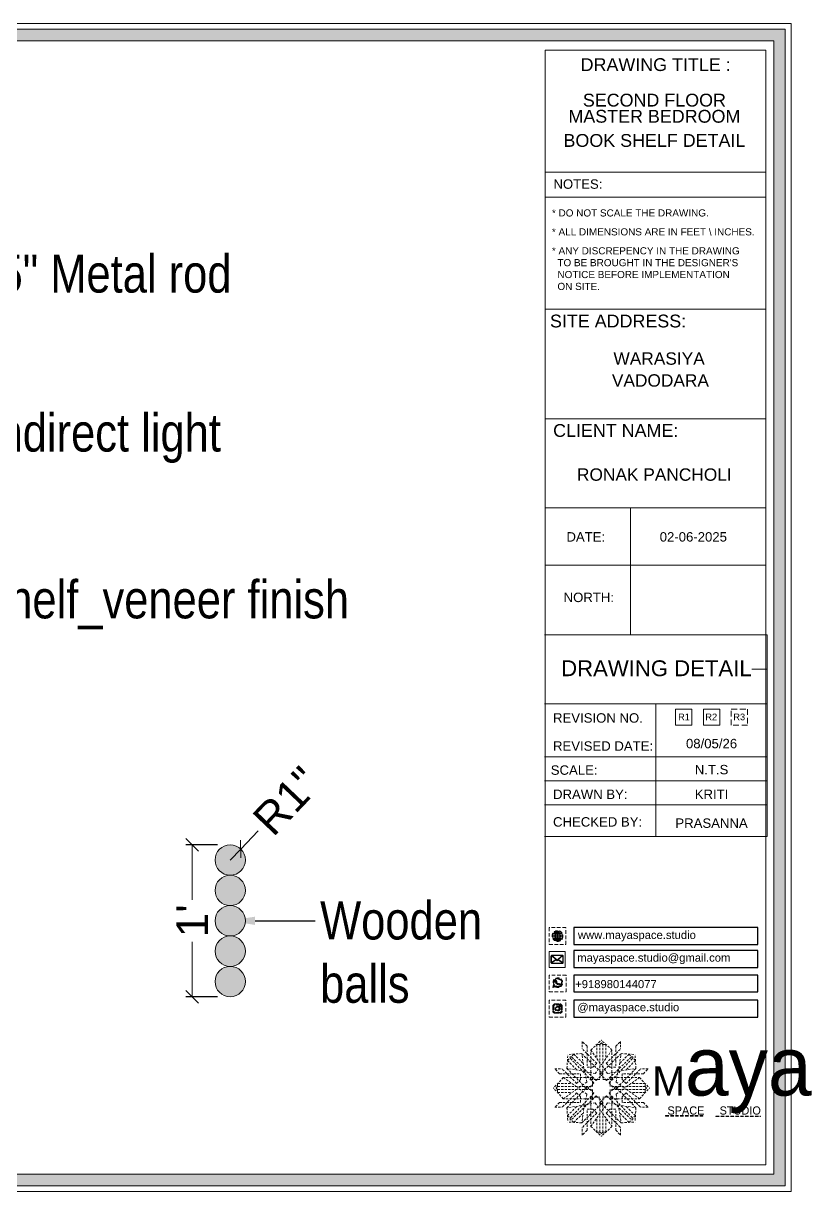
# Model space of a CAD drawing. Header units: millimetres. Extents: x 133760 to 136133, y -184957 to -182282.
# Drawn here: x 134451.4 to 134513.7, y -184682.2 to -184589.9 of the extents above; entities that cross this region are included whole.
import ezdxf
from ezdxf import colors
from ezdxf.entities.mleader import LeaderData, LeaderLine
from ezdxf.enums import TextEntityAlignment as Align
from ezdxf.math import Vec2, Vec3

# ---------------------------------------------------------------- set-up
doc = ezdxf.new("R2010")
doc.units = ezdxf.units.MM
doc.header["$MEASUREMENT"] = 0
doc.header["$PDMODE"] = 35
doc.linetypes.add('DASHEDX2', pattern=[1.5, 1, -0.5])
doc.layers.get('Defpoints').update_dxf_attribs({"color": 220})
for name, color, linetype, lineweight in [('Dimension', 10, 'DASHEDX2', 20), ('FURNITURE', 32, 'Continuous', 9), ('NAME PLATE', 7, 'Continuous', 25), ('Text', 7, 'Continuous', 15), ('wall', 7, 'Continuous', 30)]:
    doc.layers.add(name, color=color, linetype=linetype, lineweight=lineweight)
doc.styles.add('Arial', font='arial.ttf')
doc.styles.get("Standard").update_dxf_attribs({"font": 'arial.ttf', "height": 6})
doc.styles.add('style4', font='ARIALN.TTF')
doc.dimstyles.new('ISO-25', dxfattribs={"dimtxt": 2.5, "dimasz": 1, "dimexe": 0.5, "dimexo": 1, "dimtad": 0, "dimdec": 0, "dimlunit": 4, "dimtxsty": 'Arial', "dimblk": 'OBLIQUE', "dimcen": 2.5, "dimclrd": 1, "dimclre": 1, "dimclrt": 5, "dimadec": 0, "dimazin": 0, "dimtfac": 1, "dimtdec": 0, "dimtmove": 0, "dimatfit": 3, "dimfxl": 1, "dimtfillclr": 5, "dimlwd": -1, "dimarcsym": 0})

# ---------------------------------------------------------------- blocks, each defined once
blk = doc.blocks.new('_Oblique')
at = {"layer": 'wall', "color": 0, "lineweight": -2}
blk.add_line((-0.5, -0.5), (0.5, 0.5), dxfattribs=at)
blk = doc.blocks.new('*D204')
at = {"layer": 'Defpoints', "color": 0, "transparency": 16777216}
for p in [(134467.735, -184654.769), (134464.73, -184666.769), (134467.735, -184666.769)]:
    blk.add_point(p, dxfattribs=at)
at = {"layer": 'FURNITURE', "color": 1, "lineweight": -2, "transparency": 16777216}
for p, q in [((134466.735, -184654.769), (134464.23, -184654.769)), ((134466.735, -184666.769), (134464.23, -184666.769))]:
    blk.add_line(p, q, dxfattribs=at)
at = {"layer": 'FURNITURE', "color": 1, "transparency": 16777216}
for p, q in [((134464.73, -184654.769), (134464.73, -184659.111)), ((134464.73, -184666.769), (134464.73, -184662.427))]:
    blk.add_line(p, q, dxfattribs=at)
for p, rotation in [((134464.73, -184654.769), 90), ((134464.73, -184666.769), 270)]:
    blk.add_blockref('_Oblique', p, dxfattribs=dict(at, rotation=rotation))
at = {"layer": 'FURNITURE', "color": 5, "transparency": 16777216, "insert": (134464.73, -184660.769), "char_height": 2.5, "attachment_point": 5, "rotation": 90, "style": 'Arial'}
blk.add_mtext("1'", dxfattribs=at)
blk = doc.blocks.new('*D205')
at = {"layer": 'Defpoints', "color": 0, "transparency": 16777216}
for p in [(134468.563, -184655.1), (134467.735, -184655.969)]:
    blk.add_point(p, dxfattribs=at)
at = {"layer": 'FURNITURE', "color": 1, "transparency": 16777216}
for p in [(134469.942, -184653.651), (134467.735, -184655.969)]:
    blk.add_line(p, (134468.563, -184655.1), dxfattribs=at)
at = {"layer": 'FURNITURE', "color": 1, "transparency": 16777216, "rotation": 226.4159289156992}
blk.add_blockref('_Oblique', (134468.563, -184655.1), dxfattribs=at)
at = {"layer": 'FURNITURE', "color": 5, "transparency": 16777216, "insert": (134472.188, -184651.291), "char_height": 2.5, "attachment_point": 5, "rotation": 46.41593, "style": 'Arial'}
blk.add_mtext('R1"', dxfattribs=at)
blk = doc.blocks.new('FSFSF')
at = {"color": 42, "lineweight": 5, "true_color": 0xe0ac11}
for p, q in [((28600.03, 143.51), (28600.03, 140.16)), ((28602.15, 141.41), (28600.03, 143.51)), ((28602.15, 141.41), (28602.15, 131.95)), ((28603.86, 139.69), (28608.58, 144.08)), ((28607.9, 142.22), (28606.58, 142.22)), ((28606.58, 142.22), (28606.58, 135.84)), ((28607.9, 142.22), (28608.58, 142.85)), ((28607.9, 142.22), (28607.9, 126.58)), ((28613.31, 139.69), (28608.58, 144.08)), ((28609.27, 142.22), (28608.59, 142.85)), ((28609.27, 142.22), (28609.27, 126.58)), ((28609.27, 142.22), (28610.59, 142.22)), ((28610.59, 142.22), (28610.59, 135.84)), ((28615.02, 141.41), (28617.14, 143.51)), ((28615.02, 141.41), (28615.02, 131.95)), ((28617.14, 143.51), (28617.14, 140.16)), ((28593.19, 131.45), (28593.54, 137.71)), ((28593.39, 135), (28594.56, 136.12)), ((28599.8, 138.06), (28593.54, 137.71)), ((28595.12, 136.69), (28594.53, 136.69)), ((28594.56, 136.12), (28594.56, 136.71)), ((28605.17, 124.98), (28594.56, 136.12)), ((28596.24, 137.86), (28595.12, 136.69)), ((28606.27, 126.08), (28595.12, 136.69)), ((28596.24, 137.86), (28600.47, 133.65)), ((28601.03, 130), (28599.8, 138.06)), ((28599.8, 138.05), (28608.58, 129.56)), ((28606.47, 133.76), (28600.03, 140.16)), ((28603.86, 126.58), (28603.86, 139.69)), ((28603.86, 139.69), (28608.58, 133.02)), ((28613.31, 139.69), (28608.59, 133.02)), ((28617.37, 138.05), (28608.59, 129.56)), ((28610.7, 133.76), (28617.14, 140.16)), ((28610.9, 126.08), (28622.05, 136.69)), ((28612.02, 124.98), (28622.62, 136.12)), ((28613.31, 126.58), (28613.31, 139.69)), ((28616.14, 130), (28617.37, 138.06)), ((28620.93, 137.86), (28616.7, 133.65)), ((28617.37, 138.06), (28623.63, 137.71)), ((28620.93, 137.86), (28622.05, 136.69)), ((28622.05, 136.69), (28622.64, 136.69)), ((28622.62, 136.12), (28622.62, 136.71)), ((28623.8, 135), (28622.62, 136.12)), ((28624, 131.45), (28623.65, 137.71)), ((28587.73, 131.22), (28591.08, 131.22)), ((28589.84, 129.1), (28587.73, 131.22)), ((28597.49, 124.78), (28591.08, 131.22)), ((28593.19, 131.45), (28601.69, 122.67)), ((28601.25, 130.22), (28593.19, 131.45)), ((28593.39, 135), (28597.6, 130.78)), ((28604.75, 131.95), (28602.15, 131.95)), ((28606.47, 133.76), (28604.75, 131.95)), ((28605.86, 129.18), (28608.58, 133.02)), ((28611.31, 129.18), (28608.59, 133.02)), ((28610.7, 133.76), (28612.42, 131.95)), ((28612.42, 131.95), (28615.02, 131.95)), ((28623.99, 131.45), (28615.5, 122.67)), ((28615.94, 130.22), (28624, 131.45)), ((28623.8, 135), (28619.59, 130.78)), ((28619.7, 124.78), (28626.1, 131.22)), ((28629.45, 131.22), (28626.1, 131.22)), ((28627.34, 129.1), (28629.45, 131.22)), ((28591.56, 127.39), (28587.17, 122.66)), ((28589.84, 129.1), (28599.29, 129.1)), ((28604.66, 127.39), (28591.56, 127.39)), ((28591.56, 127.39), (28598.23, 122.67)), ((28597.49, 124.78), (28599.29, 126.5)), ((28602.07, 125.39), (28598.23, 122.67)), ((28599.29, 126.5), (28599.29, 129.1)), ((28605.86, 129.18), (28601.03, 130)), ((28602.07, 125.39), (28601.25, 130.22)), ((28603.68, 126.54), (28603.68, 127.39)), ((28604.66, 126.54), (28603.68, 126.54)), ((28604.71, 127.57), (28603.86, 127.57)), ((28607.9, 126.58), (28603.86, 126.58)), ((28604.66, 123.35), (28604.66, 127.39)), ((28604.7, 126.58), (28604.71, 127.57)), ((28606.27, 126.08), (28608.58, 128.27)), ((28607.9, 128.92), (28608.58, 129.56)), ((28607.9, 128.92), (28608.58, 128.27)), ((28609.27, 128.92), (28608.59, 129.56)), ((28609.27, 128.92), (28608.59, 128.27)), ((28610.9, 126.08), (28608.59, 128.27)), ((28609.27, 126.58), (28613.31, 126.58)), ((28611.31, 129.18), (28616.14, 130)), ((28612.46, 126.58), (28612.46, 127.57)), ((28612.46, 127.57), (28613.31, 127.57)), ((28612.52, 123.35), (28612.52, 127.39)), ((28612.52, 127.39), (28625.63, 127.39)), ((28612.52, 126.54), (28613.51, 126.54)), ((28613.51, 126.54), (28613.51, 127.39)), ((28615.12, 125.39), (28615.94, 130.22)), ((28615.12, 125.39), (28618.96, 122.67)), ((28627.34, 129.1), (28617.89, 129.1)), ((28617.89, 126.5), (28617.89, 129.1)), ((28619.7, 124.78), (28617.89, 126.5)), ((28625.63, 127.39), (28618.96, 122.67)), ((28625.63, 127.39), (28630.02, 122.66)), ((28591.56, 117.94), (28587.17, 122.66)), ((28589.03, 123.35), (28588.4, 122.67)), ((28589.03, 121.98), (28588.4, 122.65)), ((28589.03, 123.35), (28589.03, 124.67)), ((28589.03, 124.67), (28595.4, 124.67)), ((28589.03, 123.35), (28604.66, 123.35)), ((28589.03, 121.98), (28604.66, 121.98)), ((28589.03, 121.98), (28589.03, 120.66)), ((28589.03, 120.66), (28595.4, 120.66)), ((28597.49, 120.54), (28591.08, 114.11)), ((28591.56, 117.94), (28598.23, 122.65)), ((28593.19, 113.88), (28601.69, 122.65)), ((28605.17, 120.35), (28594.56, 109.2)), ((28597.49, 120.54), (28599.29, 118.83)), ((28602.07, 119.94), (28598.23, 122.65)), ((28602.33, 123.35), (28601.69, 122.67)), ((28602.33, 121.98), (28601.69, 122.65)), ((28602.33, 123.35), (28602.97, 122.67)), ((28602.33, 121.98), (28602.97, 122.65)), ((28605.17, 124.98), (28602.97, 122.67)), ((28605.17, 120.35), (28602.97, 122.65)), ((28604.66, 121.98), (28604.66, 117.94)), ((28612.02, 124.98), (28614.21, 122.67)), ((28612.02, 120.35), (28614.21, 122.65)), ((28612.02, 120.35), (28622.62, 109.2)), ((28628.16, 123.35), (28612.52, 123.35)), ((28612.52, 121.98), (28612.52, 117.94)), ((28628.16, 121.98), (28612.52, 121.98)), ((28614.85, 123.35), (28614.21, 122.67)), ((28614.85, 121.98), (28614.21, 122.65)), ((28614.85, 123.35), (28615.5, 122.67)), ((28614.85, 121.98), (28615.5, 122.65)), ((28615.12, 119.94), (28618.96, 122.65)), ((28623.99, 113.88), (28615.5, 122.65)), ((28619.7, 120.54), (28617.89, 118.83)), ((28625.63, 117.94), (28618.96, 122.65)), ((28619.7, 120.54), (28626.1, 114.11)), ((28628.16, 124.67), (28621.78, 124.67)), ((28628.16, 120.66), (28621.78, 120.66)), ((28625.63, 117.94), (28630.02, 122.66)), ((28628.16, 123.35), (28628.16, 124.67)), ((28628.16, 123.35), (28628.78, 122.67)), ((28628.16, 121.98), (28628.78, 122.65)), ((28628.16, 121.98), (28628.16, 120.66)), ((28589.84, 116.23), (28587.73, 114.11)), ((28589.84, 116.23), (28599.29, 116.23)), ((28604.66, 117.94), (28591.56, 117.94)), ((28601.25, 115.1), (28593.19, 113.87)), ((28606.27, 119.15), (28595.12, 108.54)), ((28599.29, 118.83), (28599.29, 116.23)), ((28599.8, 107.17), (28608.58, 115.67)), ((28601.03, 115.23), (28599.8, 107.17)), ((28605.86, 116.05), (28601.03, 115.23)), ((28602.07, 119.94), (28601.25, 115.1)), ((28604.66, 118.78), (28603.68, 118.78)), ((28603.68, 118.78), (28603.68, 117.94)), ((28607.9, 118.65), (28603.86, 118.65)), ((28603.86, 118.65), (28603.86, 105.54)), ((28604.71, 117.66), (28603.86, 117.66)), ((28604.7, 118.65), (28604.71, 117.66)), ((28605.86, 116.05), (28608.58, 112.21)), ((28606.27, 119.15), (28608.58, 116.96)), ((28607.9, 103.01), (28607.9, 118.65)), ((28607.9, 116.31), (28608.58, 116.96)), ((28607.9, 116.31), (28608.58, 115.67)), ((28610.9, 119.15), (28608.59, 116.96)), ((28609.27, 116.31), (28608.59, 116.96)), ((28609.27, 116.31), (28608.59, 115.67)), ((28611.31, 116.05), (28608.59, 112.21)), ((28617.37, 107.17), (28608.59, 115.67)), ((28609.27, 118.65), (28613.31, 118.65)), ((28609.27, 103.01), (28609.27, 118.65)), ((28610.9, 119.15), (28622.05, 108.54)), ((28611.31, 116.05), (28616.14, 115.23)), ((28612.46, 118.65), (28612.46, 117.66)), ((28612.46, 117.66), (28613.31, 117.66)), ((28612.52, 118.78), (28613.51, 118.78)), ((28612.52, 117.94), (28625.63, 117.94)), ((28613.31, 118.65), (28613.31, 105.54)), ((28613.51, 118.78), (28613.51, 117.94)), ((28615.12, 119.94), (28615.94, 115.1)), ((28615.94, 115.1), (28624, 113.87)), ((28616.14, 115.23), (28617.37, 107.17)), ((28617.89, 118.83), (28617.89, 116.23)), ((28627.34, 116.23), (28617.89, 116.23)), ((28627.34, 116.23), (28629.45, 114.11)), ((28587.73, 114.11), (28591.08, 114.11)), ((28593.19, 113.87), (28593.54, 107.62)), ((28593.39, 110.32), (28597.6, 114.55)), ((28593.39, 110.32), (28594.56, 109.2)), ((28596.24, 107.37), (28600.47, 111.58)), ((28606.47, 111.47), (28600.03, 105.07)), ((28602.15, 103.82), (28602.15, 113.27)), ((28604.75, 113.27), (28602.15, 113.27)), ((28603.86, 105.54), (28608.58, 112.21)), ((28606.47, 111.47), (28604.75, 113.27)), ((28613.31, 105.54), (28608.59, 112.21)), ((28610.7, 111.47), (28612.42, 113.27)), ((28610.7, 111.47), (28617.14, 105.07)), ((28612.42, 113.27), (28615.02, 113.27)), ((28615.02, 103.82), (28615.02, 113.27)), ((28620.93, 107.37), (28616.7, 111.58)), ((28623.8, 110.32), (28619.59, 114.55)), ((28623.8, 110.32), (28622.62, 109.2)), ((28624, 113.87), (28623.65, 107.62)), ((28629.45, 114.11), (28626.1, 114.11)), ((28599.8, 107.17), (28593.54, 107.52)), ((28595.12, 108.54), (28594.53, 108.54)), ((28594.56, 109.2), (28594.56, 108.61)), ((28596.24, 107.37), (28595.12, 108.54)), ((28600.03, 101.71), (28600.03, 105.07)), ((28603.86, 105.54), (28608.58, 101.15)), ((28606.58, 103.01), (28606.58, 109.38)), ((28613.31, 105.54), (28608.58, 101.15)), ((28610.59, 103.01), (28610.59, 109.38)), ((28617.14, 101.71), (28617.14, 105.07)), ((28617.37, 107.17), (28623.63, 107.52)), ((28620.93, 107.37), (28622.05, 108.54)), ((28622.05, 108.54), (28622.64, 108.54)), ((28622.62, 109.2), (28622.62, 108.61)), ((28602.15, 103.82), (28600.03, 101.71)), ((28607.9, 103.01), (28606.58, 103.01)), ((28607.9, 103.01), (28608.58, 102.38)), ((28609.27, 103.01), (28608.59, 102.38)), ((28609.27, 103.01), (28610.59, 103.01)), ((28615.02, 103.82), (28617.14, 101.71))]:
    blk.add_line(p, q, dxfattribs=at)
blk = doc.blocks.new('hgwg')
at = {"layer": 'Dimension', "true_color": 0xd39e00}
h = blk.add_hatch(color=42, dxfattribs=at)
h.dxf.hatch_style = 1
h.paths.add_polyline_path([(27505.71, 45.05), (27494.27, 45.05), (27494.27, 44.9), (27505.71, 44.9)])
h = blk.add_hatch(color=42, dxfattribs=at)
h.dxf.hatch_style = 1
h.paths.add_polyline_path([(27523.3, 44.9), (27509.68, 44.9), (27509.68, 44.75), (27523.3, 44.75)])
at = {"layer": 'Dimension', "color": 42, "true_color": 0xd39e00}
for p, q in [((27494.27, 45.05), (27505.71, 45.05)), ((27494.27, 44.9), (27494.27, 45.05)), ((27494.27, 44.9), (27505.71, 44.9)), ((27505.71, 45.05), (27505.71, 44.9)), ((27509.68, 44.9), (27523.3, 44.9)), ((27509.68, 44.9), (27509.68, 44.75)), ((27509.68, 44.75), (27523.3, 44.75)), ((27523.3, 44.75), (27523.3, 44.9))]:
    blk.add_line(p, q, dxfattribs=at)
at = {"layer": 'Dimension', "color": 42, "true_color": 0xd39e00, "attachment_point": 1}
for s, width, insert, char_height in [('{\\fCinzel|b0|i0|c0|p2;\\H1.5x;M\\fAmsterdam One|b0|i0|c0|p2;\\H2x;aya}', 85.3277, (27490.17, 69.17), 6), ('{\\fCinzel|b0|i0|c0|p0;SPACE     STUDIO}', 66.129, (27494.83, 47.86), 2.5)]:
    blk.add_mtext_dynamic_manual_height_columns(s, width=width, gutter_width=30, heights=[0], dxfattribs=dict(at, insert=insert, char_height=char_height))
blk = doc.blocks.new('aggerg')
at = {"layer": 'Dimension', "color": 42, "true_color": 0xd39e00}
blk.add_lwpolyline([(-1.41, 1.41), (1.41, 1.41), (1.41, -1.41), (-1.41, -1.41)], close=True, dxfattribs=at)
at = {"layer": 'NAME PLATE', "lineweight": 0, "insert": (-0.03, 0.62), "char_height": 1.151, "width": 2.2458, "attachment_point": 2, "style": 'Arial'}
blk.add_mtext('R3', dxfattribs=at)
blk = doc.blocks.new('QEGW4TG')
at = {"layer": 'Dimension', "true_color": 0x000000}
h = blk.add_hatch(color=18, dxfattribs=at)
h.dxf.hatch_style = 1
h.paths.add_polyline_path([(2.69, 1.93, 0.170513), (2.95, 1.97, 0.190337), (3.11, 2.18, 0.466684), (3.03, 2.29), (2.79, 2.37, 0.273721), (2.69, 2.34, 0.040749), (2.63, 2.27, -0.441282), (2.53, 2.25, -0.11828), (2.06, 2.64, -0.441282), (2.07, 2.74, 0.040749), (2.13, 2.81, 0.290083), (2.14, 2.92), (2.01, 3.18, 0.316231), (1.91, 3.2, 0.190337), (1.73, 3, 0.170513), (1.72, 2.74, 0.252784)], flags=0)
h.paths.add_polyline_path([(1.19, 1.98), (1.03, 1.3, 0.550912), (1.11, 1.23), (1.75, 1.39, 6.344125)])
h.paths.add_polyline_path([(1.81, 1.7), (1.4, 1.6), (1.5, 2.03, -9.071339)], flags=16)
h.paths.add_polyline_path([(2.95, 1.97, -0.203224), (2.64, 1.94, -0.231509), (1.75, 2.69, -0.209023), (1.73, 3, -0.17811), (1.89, 3.19, -0.370089), (2.01, 3.18), (2.17, 2.86, -0.071517), (2.06, 2.73, 0.321676), (2.05, 2.65, 0.126524), (2.55, 2.24, 0.312216), (2.62, 2.26, -0.041087), (2.68, 2.34, -0.290673), (2.79, 2.37), (3.13, 2.26, -0.24764)], flags=0)
h = blk.add_hatch(color=18, dxfattribs=at)
h.dxf.hatch_style = 1
h.paths.add_polyline_path([(2.69, 2.34, 0.040749), (2.63, 2.27, -0.441282), (2.53, 2.25, -0.11828), (2.06, 2.64, -0.441282), (2.07, 2.74, 0.040749), (2.13, 2.81, 0.290083), (2.14, 2.92), (2.01, 3.18, 0.316231), (1.91, 3.2, 0.190337), (1.73, 3, 0.170513), (1.72, 2.74, 0.252784), (2.69, 1.93, 0.170513), (2.95, 1.97, 0.190337), (3.11, 2.18, 0.466684), (3.03, 2.29), (2.79, 2.37, 0.273721)])
for p, q in [((1.19, 1.98), (1.03, 1.3)), ((1.1, 1.23), (1.75, 1.39)), ((1.5, 2.03), (1.4, 1.6)), ((1.4, 1.6), (1.81, 1.7)), ((2.01, 3.18), (2.14, 2.92)), ((3.07, 2.28), (2.8, 2.36))]:
    blk.add_line(p, q)
blk.add_lwpolyline([(0, 0), (4.68, 0), (4.68, 4.68), (0, 4.68)], close=True)
for centre, radius, start, end in [((2.39, 2.56), 1.34, 241.4727, 205.6422), ((2.39, 2.56), 1.04, 235.9962, 210.8333), ((1.09, 1.29), 0.0598, 164.8483, 282.1458), ((2.09, 2.87), 0.39, 159.7007, 198.4072), ((2.96, 3.23), 1.33, 201.4218, 258.1669), ((2.07, 2.87), 0.364, 118.9685, 159.3648), ((1.94, 3.12), 0.0896, 41.8985, 123.1344), ((2.11, 2.68), 0.066, 135.9932, 224.8892), ((1.67, 3.16), 0.586, 312.4617, 321.8728), ((3.12, 3.42), 1.31, 216.5455, 243.5279), ((2.05, 2.87), 0.104, 320.3924, 28.6971), ((2.57, 2.3), 0.066, 234.2482, 323.1441), ((3.11, 1.94), 0.586, 137.2645, 146.6756), ((2.76, 2.27), 0.104, 70.4402, 138.745), ((2.75, 2.31), 0.39, 260.7301, 299.4366), ((2.76, 2.29), 0.364, 299.7725, 340.1688), ((3.03, 2.2), 0.0896, 336.0029, 57.2388)]:
    blk.add_arc(centre, radius, start, end)
blk = doc.blocks.new('ASGERG')
at = {"layer": 'Dimension', "true_color": 0x000000}
h = blk.add_hatch(color=18, dxfattribs=at)
h.dxf.hatch_style = 1
h.paths.add_polyline_path([(0.99, 1.7, 0.402382), (1.83, 1.03), (2.96, 1.03, 0.426145), (3.66, 1.9), (3.66, 2.99, 0.402382), (2.83, 3.67), (1.69, 3.67, 0.426145), (0.99, 2.79)])
h.paths.add_polyline_path([(1.27, 2.85, -0.426145), (1.72, 3.4), (2.85, 3.4, -0.402382), (3.38, 2.97), (3.38, 1.85, -0.426145), (2.94, 1.3), (1.8, 1.3, -0.402382), (1.27, 1.72)], flags=16)
h.paths.add_polyline_path([(3.02, 2.35, -1), (1.64, 2.35, -1)], flags=0)
h.paths.add_polyline_path([(2.74, 2.35, -1), (1.92, 2.35, -1)], flags=0)
h.paths.add_polyline_path([(3.19, 3.02, -1), (2.86, 3.02, -1)], flags=0)
h.paths.add_polyline_path([(1.64, 2.35, 1), (3.02, 2.35, 1)], flags=0)
h = blk.add_hatch(color=18, dxfattribs=at)
h.dxf.hatch_style = 1
h.paths.add_polyline_path([(1.64, 2.35, 1), (3.02, 2.35, 1)])
h.paths.add_polyline_path([(1.92, 2.35, -1), (2.74, 2.35, -1)], flags=16)
h = blk.add_hatch(color=18, dxfattribs=at)
h.dxf.hatch_style = 1
h.paths.add_polyline_path([(3.19, 3.02, 1), (2.86, 3.02, 1)])
for p, q in [((1.69, 3.67), (2.96, 3.67)), ((2.94, 3.4), (1.72, 3.4)), ((0.99, 2.99), (0.99, 1.7)), ((1.27, 2.97), (1.27, 1.72)), ((1.69, 1.03), (2.96, 1.03)), ((2.94, 1.3), (1.72, 1.3)), ((3.38, 2.97), (3.38, 1.72)), ((3.66, 2.99), (3.66, 1.7))]:
    blk.add_line(p, q)
blk.add_lwpolyline([(0, 0), (4.68, 0), (4.68, 4.68), (0, 4.68)], close=True)
for centre, radius in [((2.33, 2.35), 0.694), ((2.33, 2.35), 0.414), ((3.02, 3.02), 0.168)]:
    blk.add_circle(centre, radius)
for centre, radius, start, end in [((1.76, 2.89), 0.778, 94.8631, 172.8127), ((1.76, 2.91), 0.491, 94.8631, 172.8127), ((2.9, 2.91), 0.491, 7.1873, 85.1369), ((2.89, 2.89), 0.778, 7.1873, 85.1369), ((1.76, 1.8), 0.778, 187.1873, 265.1369), ((1.76, 1.78), 0.491, 187.1873, 265.1369), ((2.9, 1.78), 0.491, 274.8631, 352.8127), ((2.89, 1.8), 0.778, 274.8631, 352.8127)]:
    blk.add_arc(centre, radius, start, end)
blk = doc.blocks.new('DTGWEGEARG')
at = {"layer": 'Dimension', "true_color": 0x000000}
h = blk.add_hatch(color=18, dxfattribs=at)
h.dxf.hatch_style = 1
h.paths.add_polyline_path([(3.83, 2.34, 1), (0.85, 2.34, 1)])
h.paths.add_polyline_path([(2.51, 1.01, 0.105795), (2.96, 1.58, -0.055205), (3.3, 1.41, -0.169822)], flags=16)
h.paths.add_polyline_path([(2.41, 1.12), (2.41, 1.69, -0.058279), (2.81, 1.63, -0.103353)], flags=16)
h.paths.add_polyline_path([(2.26, 1.13, -0.101741), (1.87, 1.63, -0.057171), (2.26, 1.69)], flags=16)
h.paths.add_polyline_path([(2.17, 1.01, -0.169822), (1.38, 1.41, -0.055205), (1.72, 1.58, 0.105795)], flags=16)
h.paths.add_polyline_path([(3.02, 1.72, 0.081336), (3.13, 2.27), (3.68, 2.27, -0.152069), (3.4, 1.52, 0.05687)], flags=16)
h.paths.add_polyline_path([(2.87, 1.77, 0.061945), (2.41, 1.84), (2.41, 2.27), (2.98, 2.27, -0.081344)], flags=16)
h.paths.add_polyline_path([(2.26, 1.84, 0.060923), (1.8, 1.77, -0.081344), (1.7, 2.27), (2.26, 2.27)], flags=16)
h.paths.add_polyline_path([(1.66, 1.72, 0.05687), (1.28, 1.52, -0.152069), (1, 2.27), (1.55, 2.27, 0.081336)], flags=16)
h.paths.add_polyline_path([(2.41, 2.42), (2.41, 2.83, 0.061945), (2.87, 2.91, -0.080009), (2.98, 2.42)], flags=16)
h.paths.add_polyline_path([(3.13, 2.42, 0.080116), (3.02, 2.96, 0.127778), (2.51, 3.67, -0.36029), (3.68, 2.42)], flags=16)
h.paths.add_polyline_path([(2.26, 2.42), (1.7, 2.42, -0.080009), (1.8, 2.91, 0.060923), (2.26, 2.84)], flags=16)
h.paths.add_polyline_path([(1.55, 2.42), (1, 2.42, -0.150466), (1.28, 3.16, 0.05687), (1.66, 2.96, 0.080116)], flags=16)
h.paths.add_polyline_path([(2.41, 2.98), (2.41, 3.56, -0.103353), (2.81, 3.05, -0.058279)], flags=16)
h.paths.add_polyline_path([(2.26, 2.99, -0.057171), (1.87, 3.05, -0.101741), (2.26, 3.55)], flags=16)
h.paths.add_polyline_path([(1.72, 3.1, -0.055205), (1.38, 3.27, -0.169822), (2.17, 3.67, 0.105795)], flags=16)
blk.add_lwpolyline([(0, 0), (4.68, 0), (4.68, 4.68), (0, 4.68)], close=True)
at = {"layer": 'Dimension', "color": 18, "true_color": 0x000000}
for p, q in [((2.26, 3.55), (2.26, 2.99)), ((2.41, 3.56), (2.41, 2.98)), ((1, 2.42), (1.55, 2.42)), ((1, 2.27), (1.55, 2.27)), ((1.7, 2.42), (2.26, 2.42)), ((1.7, 2.27), (2.26, 2.27)), ((2.26, 2.84), (2.26, 2.42)), ((2.26, 2.27), (2.26, 1.84)), ((2.26, 1.69), (2.26, 1.13)), ((2.41, 2.83), (2.41, 2.42)), ((2.41, 2.42), (2.98, 2.42)), ((2.41, 2.27), (2.98, 2.27)), ((2.41, 2.27), (2.41, 1.84)), ((2.41, 1.69), (2.41, 1.12)), ((3.13, 2.42), (3.68, 2.42)), ((3.13, 2.27), (3.68, 2.27))]:
    blk.add_line(p, q, dxfattribs=at)
blk.add_circle((2.34, 2.34), 1.49, dxfattribs=at)
for centre, radius, start, end in [((2.34, 2.34), 1.34, 97.3549, 135.9073), ((2.34, 4.74), 1.75, 236.7417, 249.3811), ((3.28, 2.34), 1.73, 129.9301, 154.0867), ((3.28, 2.34), 1.58, 130.1073, 153.3446), ((1.4, 2.34), 1.58, 26.6554, 50.2584), ((2.34, 2.34), 1.34, 3.3907, 82.6451), ((1.4, 2.34), 1.73, 25.9133, 50.0699), ((2.34, 4.74), 1.75, 290.6189, 303.2583), ((2.34, 2.34), 1.34, 142.3819, 176.6093), ((2.34, 2.34), 1.34, 183.0315, 217.6181), ((2.34, 4.74), 1.9, 236.1399, 249.1595), ((2.34, -0.06), 1.9, 110.8405, 123.8601), ((2.34, -0.06), 1.75, 110.6189, 123.2583), ((2.34, 2.34), 1.34, 224.0927, 262.6451), ((3.28, 2.34), 1.73, 159.0567, 177.3789), ((3.28, 2.34), 1.73, 182.3435, 200.9433), ((3.28, 2.34), 1.58, 158.8325, 177.1302), ((3.28, 2.34), 1.58, 182.5658, 201.1675), ((3.28, 2.34), 1.73, 205.9133, 230.0699), ((2.34, 4.74), 1.9, 253.6799, 267.6253), ((2.34, -0.06), 1.9, 92.3747, 106.3201), ((2.34, 4.74), 1.75, 254.3336, 267.422), ((2.34, -0.06), 1.75, 92.578, 105.6664), ((3.28, 2.34), 1.58, 206.6554, 229.8927), ((2.34, 4.74), 1.75, 272.3248, 285.6664), ((2.34, 4.74), 1.9, 272.1415, 286.3201), ((2.34, -0.06), 1.9, 73.6799, 87.8585), ((2.34, -0.06), 1.75, 74.3336, 87.6752), ((1.4, 2.34), 1.58, 309.7416, 333.3446), ((1.4, 2.34), 1.73, 309.9301, 334.0867), ((2.34, 2.34), 1.34, 277.3549, 315.9073), ((1.4, 2.34), 1.58, 2.8698, 21.1675), ((1.4, 2.34), 1.58, 338.8325, 357.4342), ((2.34, -0.06), 1.75, 56.7417, 69.3811), ((2.34, 4.74), 1.9, 290.8405, 303.8601), ((1.4, 2.34), 1.73, 2.6211, 20.9433), ((1.4, 2.34), 1.73, 339.0567, 357.6565), ((2.34, -0.06), 1.9, 56.1399, 69.1595), ((2.34, 2.34), 1.34, 322.3819, 356.9685)]:
    blk.add_arc(centre, radius, start, end, dxfattribs=at)

msp = doc.modelspace()

# ---------------------------------------------------------------- hatches: boundary and pattern name
at = {"layer": 'Dimension', "true_color": 0xd39e00, "transparency": 33554687}
h = msp.add_hatch(color=42, dxfattribs=at)
h.paths.add_polyline_path([(134381.759, -184590.317), (134381.759, -184681.713), (134511.605, -184681.713), (134511.605, -184590.317)])
h.paths.add_polyline_path([(134382.671, -184591.229), (134510.694, -184591.229), (134510.694, -184680.801), (134382.671, -184680.801)], flags=16)
at = {"layer": 'Dimension', "true_color": 0x000000, "transparency": 33554687}
h = msp.add_hatch(color=18, dxfattribs=at)
h.dxf.hatch_style = 1
h.paths.add_polyline_path([(134493.955, -184664.155, 0.414214), (134494.051, -184664.058), (134494.051, -184663.574, 0.414214), (134493.955, -184663.478), (134493.186, -184663.478, 0.414214), (134493.089, -184663.574), (134493.089, -184664.058, 0.414214), (134493.186, -184664.155)])
h.paths.add_polyline_path([(134493.642, -184663.863), (134493.997, -184664.101, -0.198912), (134493.955, -184664.119), (134493.186, -184664.119, -0.198912), (134493.143, -184664.101), (134493.499, -184663.863), (134493.57, -184663.93)], flags=16)
h.paths.add_polyline_path([(134493.57, -184663.88), (134493.179, -184663.514, -0.028783), (134493.186, -184663.514), (134493.955, -184663.514, -0.028783), (134493.962, -184663.514)], flags=16)
h.paths.add_polyline_path([(134493.669, -184663.838), (134493.997, -184663.531, -0.202482), (134494.015, -184663.574), (134494.015, -184664.058, -0.043076), (134494.014, -184664.068)], flags=16)
h.paths.add_polyline_path([(134493.472, -184663.838), (134493.126, -184664.068, -0.043076), (134493.125, -184664.058), (134493.125, -184663.574, -0.202482), (134493.144, -184663.531)], flags=16)
at = {"layer": 'FURNITURE', "lineweight": 0, "true_color": 0xc1b39f, "transparency": 33554687}
h = msp.add_hatch(color=253, dxfattribs=at)
h.dxf.hatch_style = 1
h.paths.add_polyline_path([(134468.935, -184655.969, 1), (134466.535, -184655.969, 1)])
h.paths.add_polyline_path([(134466.535, -184658.369, 1), (134468.935, -184658.369, 1)])
h.paths.add_polyline_path([(134466.535, -184660.769, 1), (134468.935, -184660.769, 1)])
h.paths.add_polyline_path([(134466.535, -184663.169, 1), (134468.935, -184663.169, 1)])
h.paths.add_polyline_path([(134466.535, -184665.569, 1), (134468.935, -184665.569, 1)])

# ---------------------------------------------------------------- linework, layer by layer
at = {"color": 18, "true_color": 0x000000, "transparency": 33554687}
for points in [[(134494.888, -184662.639), (134509.438, -184662.639), (134509.438, -184661.31), (134494.888, -184661.31)], [(134494.888, -184664.454), (134509.438, -184664.454), (134509.438, -184663.125), (134494.888, -184663.125)], [(134494.895, -184666.39), (134509.438, -184666.39), (134509.438, -184665.061), (134494.895, -184665.061)], [(134494.888, -184668.372), (134509.438, -184668.372), (134509.438, -184667.043), (134494.888, -184667.043)]]:
    msp.add_lwpolyline(points, close=True, dxfattribs=at)
at = {"layer": 'Dimension', "color": 42, "linetype": 'Continuous', "true_color": 0xd39e00, "transparency": 33554687}
for p, q in [((134510.077, -184601.619), (134492.63, -184601.619)), ((134510.077, -184603.585), (134492.63, -184603.585)), ((134510.077, -184612.453), (134492.63, -184612.453)), ((134510.077, -184621.101), (134492.63, -184621.101)), ((134510.077, -184628.147), (134492.63, -184628.147)), ((134499.38, -184628.147), (134499.38, -184638.164)), ((134510.077, -184632.681), (134492.63, -184632.681)), ((134510.183, -184638.164), (134492.576, -184638.164)), ((134510.183, -184638.164), (134510.183, -184654.111)), ((134508.968, -184640.898), (134510.183, -184640.898)), ((134492.576, -184643.632), (134510.183, -184643.632)), ((134501.379, -184654.111), (134501.379, -184643.632)), ((134510.183, -184647.823), (134492.576, -184647.823)), ((134510.183, -184649.711), (134492.576, -184649.711)), ((134510.183, -184651.599), (134492.576, -184651.599)), ((134492.576, -184654.111), (134510.183, -184654.111))]:
    msp.add_line(p, q, dxfattribs=at)
at = {"layer": 'Dimension', "color": 18, "linetype": 'Continuous', "true_color": 0x000000, "transparency": 33554687}
for p, q in [((134493.089, -184663.574), (134493.089, -184664.058)), ((134493.125, -184663.574), (134493.125, -184664.058)), ((134493.126, -184664.068), (134493.472, -184663.838)), ((134493.143, -184664.101), (134493.499, -184663.863)), ((134493.144, -184663.531), (134493.472, -184663.838)), ((134493.179, -184663.514), (134493.57, -184663.88)), ((134493.186, -184663.478), (134493.955, -184663.478)), ((134493.186, -184663.514), (134493.955, -184663.514)), ((134493.499, -184663.863), (134493.57, -184663.93)), ((134493.57, -184663.88), (134493.962, -184663.514)), ((134493.57, -184663.93), (134493.642, -184663.863)), ((134493.997, -184664.101), (134493.642, -184663.863)), ((134493.669, -184663.838), (134493.997, -184663.531)), ((134494.014, -184664.068), (134493.669, -184663.838)), ((134494.015, -184663.574), (134494.015, -184664.058)), ((134494.051, -184663.574), (134494.051, -184664.058)), ((134493.186, -184664.119), (134493.955, -184664.119)), ((134493.186, -184664.155), (134493.955, -184664.155))]:
    msp.add_line(p, q, dxfattribs=at)
at = {"layer": 'Dimension', "color": 42, "linetype": 'Continuous', "true_color": 0xd39e00, "transparency": 33554687}
for points in [[(134381.304, -184589.862), (134512.061, -184589.862), (134512.061, -184682.168), (134381.304, -184682.168)], [(134381.759, -184590.317), (134511.605, -184590.317), (134511.605, -184681.713), (134381.759, -184681.713)], [(134382.671, -184591.229), (134510.694, -184591.229), (134510.694, -184680.801), (134382.671, -184680.801)], [(134492.63, -184680.051), (134492.63, -184591.979), (134510.077, -184591.979), (134510.077, -184680.051)], [(134502.938, -184644.037), (134504.222, -184644.037), (134504.222, -184645.322), (134502.938, -184645.322)], [(134505.139, -184644.037), (134506.423, -184644.037), (134506.423, -184645.322), (134505.139, -184645.322)]]:
    msp.add_lwpolyline(points, close=True, dxfattribs=at)
at = {"layer": 'Dimension', "linetype": 'Continuous', "transparency": 33554687}
msp.add_lwpolyline([(134492.937, -184664.464), (134494.202, -184664.464), (134494.202, -184663.2), (134492.937, -184663.2)], close=True, dxfattribs=at)
at = {"layer": 'Dimension', "color": 18, "true_color": 0x000000, "transparency": 33554687}
for centre, radius, start, end in [((134493.186, -184663.574), 0.0968, 90, 180), ((134493.186, -184663.574), 0.0605, 134.21354, 180), ((134493.186, -184663.574), 0.0605, 90, 96.59481), ((134493.955, -184663.574), 0.0968, 0, 90), ((134493.955, -184663.574), 0.0605, 83.40519, 90), ((134493.955, -184663.574), 0.0605, 0, 45.78646), ((134493.186, -184664.058), 0.0968, 180, 270), ((134493.186, -184664.058), 0.0605, 180, 189.86619), ((134493.186, -184664.058), 0.0605, 224.99995, 270), ((134493.955, -184664.058), 0.0968, 270, 0), ((134493.955, -184664.058), 0.0605, 270, 315.00005), ((134493.955, -184664.058), 0.0605, 350.13381, 0)]:
    msp.add_arc(centre, radius, start, end, dxfattribs=at)
at = {"layer": 'FURNITURE', "lineweight": 0}
for centre in [(134467.735, -184655.969), (134467.735, -184658.369), (134467.735, -184660.769), (134467.735, -184663.169), (134467.735, -184665.569)]:
    msp.add_circle(centre, 1.2, dxfattribs=at)

# ---------------------------------------------------------------- block references
at = {"layer": 'Dimension', "transparency": 33554687, "xscale": 0.2842608665275931, "yscale": 0.2842608665275931, "zscale": 0.2842608665275931}
msp.add_blockref('DTGWEGEARG', (134492.944, -184662.639), dxfattribs=at)
at = {"layer": 'Dimension', "color": 42, "true_color": 0xd39e00, "transparency": 33554687}
for name, p, xscale, yscale, zscale in [('QEGW4TG', (134492.951, -184666.39), 0.2842608665275931, 0.2842608665275931, 0.2842608665275931), ('ASGERG', (134492.944, -184668.372), 0.2842608665275931, 0.2842608665275931, 0.2842608665275931), ('FSFSF', (129437.733, -184695.682), 0.1768470009831991, 0.1768470009831991, 0.1768470009831991), ('hgwg', (127406.424, -184687.786), 0.2580801226252427, 0.2580801226252427, 0.2580801226252427)]:
    msp.add_blockref(name, p, dxfattribs=dict(at, xscale=xscale, yscale=yscale, zscale=zscale))
at = {"layer": 'NAME PLATE', "transparency": 33554687, "xscale": 0.4556416852889796, "yscale": 0.4556416852889796, "zscale": 0.4556416852889796}
msp.add_blockref('aggerg', (134507.982, -184644.68), dxfattribs=at)

# ---------------------------------------------------------------- texts
at = {"color": 18, "true_color": 0x000000, "transparency": 33554687, "char_height": 0.6356, "attachment_point": 1}
for s, width, gutter_width, insert in [('www.mayaspace.studio', 4.26832, 3.57, (134495.217, -184661.569)), ('mayaspace.studio@gmail.com', 2.66287, 2.227, (134495.166, -184663.362)), ('+918980144077', 10.38397, 2.227, (134495.002, -184665.453)), ('@mayaspace.studio', 2.66287, 2.227, (134495.166, -184667.28))]:
    msp.add_mtext_dynamic_manual_height_columns(s, width=width, gutter_width=gutter_width, heights=[0], dxfattribs=dict(at, insert=insert))
at = {"layer": 'NAME PLATE', "transparency": 33554687, "style": 'Arial'}
for s, height, p in [('DRAWING TITLE : ', 1.0122, (134501.56, -184593.627)), ('SECOND FLOOR', 1.0122, (134501.262, -184596.433)), ('MASTER BEDROOM', 1.0122, (134501.262, -184597.71)), ('BOOK SHELF DETAIL', 1.0122, (134501.266, -184599.619)), ('NOTES:', 0.7437, (134495.218, -184602.931)), ('SITE ADDRESS:', 1.0122, (134498.392, -184613.887)), (' WARASIYA  ', 0.97848, (134501.825, -184616.835, -0.046)), ('VADODARA', 0.9785, (134501.739, -184618.566, -0.046)), ('CLIENT NAME:', 1.0122, (134498.207, -184622.535)), ('RONAK PANCHOLI    ', 0.97848, (134502.018, -184626.001, -0.046)), ('DATE:', 0.7437, (134495.841, -184630.806)), ('02-06-2025', 0.7437, (134504.341, -184630.806)), ('NORTH:', 0.7437, (134496.079, -184635.588)), ('DRAWING DETAIL', 1.25141, (134501.42, -184641.441)), ('REVISION NO.', 0.74372, (134496.802, -184645.114)), ('REVISED DATE: ', 0.74372, (134497.35, -184647.331)), ('SCALE:', 0.7437, (134494.919, -184649.233)), ('DRAWN BY:', 0.7437, (134496.195, -184651.145)), ('KRITI', 0.7437, (134505.781, -184651.147)), ('CHECKED BY:', 0.74372, (134496.773, -184653.326)), ('PRASANNA', 0.7437, (134505.781, -184653.425))]:
    msp.add_text(s, height=height, dxfattribs=at).set_placement(p, align=Align.CENTER)
for s, p in [('R1', (134503.135, -184644.922)), ('R2', (134505.288, -184644.922))]:
    msp.add_text(s, height=0.5243, dxfattribs=at).set_placement(p)
at = {"layer": 'NAME PLATE', "transparency": 33554687, "char_height": 0.5625, "width": 21.7322, "attachment_point": 1, "style": 'Arial'}
for s, insert in [('* DO NOT SCALE THE DRAWING.', (134493.162, -184604.558)), ('* ALL DIMENSIONS ARE IN FEET \\\\ INCHES.', (134493.162, -184606.054)), ("* ANY DISCREPENCY IN THE DRAWING \\P  TO BE BROUGHT IN THE DESIGNER'S\\P  NOTICE BEFORE IMPLEMENTATION \\P  ON SITE.", (134493.162, -184607.55))]:
    msp.add_mtext(s, dxfattribs=dict(at, insert=insert))
at = {"layer": 'NAME PLATE', "lineweight": 0, "transparency": 33554687, "char_height": 0.7437, "attachment_point": 2, "style": 'Arial'}
for s, insert, width in [('08/05/26', (134505.781, -184646.394), 6.4452), ('N.T.S', (134505.781, -184648.452), 1.45154)]:
    msp.add_mtext(s, dxfattribs=dict(at, insert=insert, width=width))

# ---------------------------------------------------------------- dimensions: what is measured, and where the dimension line sits
at = {"layer": 'FURNITURE'}
dim = msp.add_radius_dim(center=(134467.735, -184655.969), mpoint=(134468.563, -184655.1), dimstyle='ISO-25', dxfattribs=at)
dim.commit()
dim.dimension.update_dxf_attribs({"geometry": '*D205', "text_midpoint": (134472.188, -184651.291)})
dim = msp.add_linear_dim(base=(134464.73, -184666.769), p1=(134467.735, -184654.769), p2=(134467.735, -184666.769), angle=90, dimstyle='ISO-25', dxfattribs=at)
dim.commit()
dim.dimension.update_dxf_attribs({"geometry": '*D204', "text_midpoint": (134464.73, -184660.769)})

# ---------------------------------------------------------------- leaders
at = {"layer": 'Text', "color": 1, "lineweight": 0, "ltscale": 20}
ml = msp.add_multileader_mtext('Standard', dxfattribs=at)
ml.set_content('.5" Metal rod', color=1, style='style4')
ml.set_leader_properties()
ml.build(insert=Vec2(0, 0))
ml.multileader.update_dxf_attribs({"dogleg_length": 2.025, "arrow_head_size": 2})
ctx = ml.context
ctx.base_point, ctx.char_height, ctx.arrow_head_size, ctx.landing_gap_size, ctx.plane_origin = Vec3(134448.069, -184609.659), 3, 2, 0.4, Vec3(134383.033, -184609.659)
notes = []
notes.append((ctx, [(0, (1, 1, 0), (134446.044, -184609.659), (1, 0), 2.025, [(0, [(134438.54, -184609.659)], 0, [])])]))
ctx.mtext.insert = Vec3(134448.469, -184608.133)
ml = msp.add_multileader_mtext('Standard', dxfattribs=at)
ml.set_content('Indirect light', color=1, style='style4')
ml.set_leader_properties()
ml.build(insert=Vec2(0, 0))
ml.multileader.update_dxf_attribs({"dogleg_length": 2.025, "arrow_head_size": 2})
ctx = ml.context
ctx.base_point, ctx.char_height, ctx.arrow_head_size, ctx.landing_gap_size, ctx.plane_origin = Vec3(134448.069, -184622.635), 3, 2, 0.4, Vec3(134383.033, -184622.635)
notes.append((ctx, [(0, (1, 1, 0), (134446.044, -184622.635), (1, 0), 2.025, [(0, [(134441.54, -184622.635)], 0, [])])]))
ctx.mtext.insert = Vec3(134448.469, -184620.694)
ml = msp.add_multileader_mtext('Standard', dxfattribs=at)
ml.set_content('shelf_veneer finish', color=1, style='style4')
ml.set_leader_properties()
ml.build(insert=Vec2(0, 0))
ml.multileader.update_dxf_attribs({"dogleg_length": 2.025, "arrow_head_size": 2})
ctx = ml.context
ctx.base_point, ctx.char_height, ctx.arrow_head_size, ctx.landing_gap_size, ctx.plane_origin = Vec3(134448.069, -184635.635), 3, 2, 0.4, Vec3(134383.033, -184635.635)
notes.append((ctx, [(0, (1, 1, 0), (134446.044, -184635.635), (1, 0), 2.025, [(0, [(134438.54, -184635.635)], 0, [])])]))
ctx.mtext.insert = Vec3(134448.469, -184633.873)
ml = msp.add_multileader_mtext('Standard', dxfattribs=at)
ml.set_content('Wooden \\Pballs', color=1, style='style4')
ml.set_leader_properties()
ml.build(insert=Vec2(0, 0))
ml.multileader.update_dxf_attribs({"dogleg_length": 2.025, "arrow_head_size": 2})
ctx = ml.context
ctx.base_point, ctx.char_height, ctx.arrow_head_size, ctx.landing_gap_size, ctx.plane_origin = Vec3(134474.442, -184660.769), 3, 2, 0.4, Vec3(134408.406, -184660.769)
notes.append((ctx, [(0, (1, 1, 0), (134473.417, -184660.769), (1, 0), 1.025, [(0, [(134467.7, -184660.769)], 0, [])])]))
ctx.mtext.insert = Vec3(134474.842, -184659.244)
for ctx, leaders in notes:
    for number, flags, end, landing, length, lines in leaders:
        leader = LeaderData()
        leader.index, (leader.has_last_leader_line, leader.has_dogleg_vector, leader.attachment_direction) = number, flags
        leader.last_leader_point, leader.dogleg_vector, leader.dogleg_length = Vec3(end), Vec3(landing), length
        for number, points, colour, breaks in lines:
            line = LeaderLine()
            line.index, line.vertices, line.color, line.breaks = number, Vec3.list(points), colors.encode_raw_color(colour), breaks
            leader.lines.append(line)
        ctx.leaders.append(leader)

doc.saveas('drawing.dxf')
